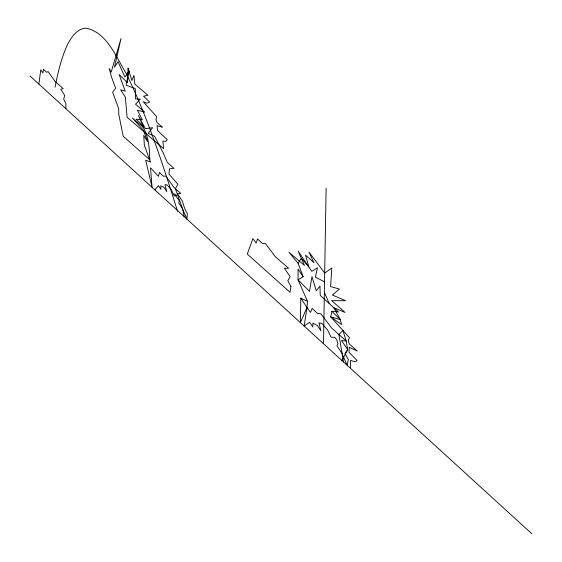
<?xml version="1.0" encoding="UTF-8"?>
<svg xmlns="http://www.w3.org/2000/svg" width="562" height="562" viewBox="0 0 562 562"><rect width="100%" height="100%" fill="white"/><g stroke="black" fill="none" stroke-linecap="round" stroke-linejoin="round"><path stroke-width="0.84" d="M65.859 108.684L65.902 103.591L63.696 99.242L64.672 95.407L60.808 89.274L63.12 88.529L54.851 81.153L48.248 71.753L46.421 72.175L43.407 69.203L42.951 73.004L40.78 69.758L38.862 84.054M323.494 343.712L326.115 188.122M307.54 301.387L300.796 298.162L300.347 322.595L307 307.569L307.54 301.387L298.036 279.862L298.085 269.093L303.115 276.715L298.036 279.862L309.507 291.383L311.973 276.546L316.251 290.744L319.954 286.142L320.242 295.415L338.5 311.945L331.882 311.299L330.681 316.842L349.515 337.72L348.201 340.375L349.332 343.958L357.32 351.088L349.234 347.288L349.086 352.311L357.109 360.558L354.945 361.78L350.562 360.439L350.611 368.447M300.796 298.162L307 307.569L304.147 326.058L309.522 322.293L312.781 326.943L312.915 323.059L317.46 325.574L320.853 330.828L319.012 322.792L322.11 323.775L327.695 330.091L331.102 337.242L334.769 337.305L336.743 339.827L337.952 343.656L336.975 345.883L341.808 352.992L347.119 365.265L348.314 359.554L344.963 353.414L347.709 349.634L346.185 341.001L342.953 330.449L338.9 334.502L343.53 361.984M55.02 87.222C57.998 72.386 61.399 57.5 67.883 43.738C71.774 36.692 76.966 28.95 85.712 28.1C106.794 32.013 116.186 57.212 126.162 73.411C147.764 117.591 162.938 164.525 177.571 211.361M341.893 360.495L347.709 349.634L341.513 340.551L346.185 341.001L331.699 328.082L320.944 313.849L317.333 313.343L312.163 308.355L310.477 312.395L307 307.569M303.115 276.715L298.113 263.283L301.309 258.281L308.875 267.041L305.545 255.092L313.877 262.651L308.988 252.085L324.688 273.055L331.84 268.039L330.575 286.543L339.378 289.058L332.374 295.036L345.693 300.747L331.721 300.649L345.012 312.43L333.884 307.765L340.326 319.616L341.541 324.618L330.681 316.842L340.326 319.616L331.882 311.299M154.894 189.9L158.393 185.608L160.936 189.373L160.795 185.783L164.09 187.385L166.745 191.684L164.989 184.596L167.188 185.017L171.424 189.942L174.206 195.962L176.728 195.45L174.248 193.862L179.299 200.767L178.765 202.959L182.517 208.713L186.914 219.117L187.378 213.693L184.715 208.6L182.306 201.063L177.529 193.764L180.732 193.426L174.058 187.476L165.79 176.103L163.261 176.187L159.39 172.408L158.47 176.37L150.532 167.799L152.042 187.301L145.713 160.17L150.525 162.067L144.357 145.326L143.746 135.484L147.658 141.687L143.408 130.18L132.351 118.013L143.633 127.518L138.498 115.561L145.382 128.733L152.625 127.7L148.178 133.44L154.578 136.222L163.149 152.801L167.209 162.228L173.981 168.396L169.436 168.832L168.958 174.072L177.887 184.322L175.379 188.656L182.517 208.713L184.252 216.686M324.541 281.815L315.401 277.164L317.516 267.779L311.777 271.341L298.169 251.179L304.449 265.397L289.037 252.373L298.113 263.283M30.018 75.989L531.982 533.9M324.358 292.43L329.304 303.613M128.059 68.234L127.49 82.726L119.13 74.542L125.284 91.234L120.633 89.787L125.368 97.184L127.082 117.24L163.535 148.649L162.931 141.111L165.895 141.329L167.223 139.664L157.43 130.44L157.163 125.684L162.678 127.321L156.981 122.537L155.99 119.446L156.65 116.643L143.155 101.708L146.886 103.218L149.64 102.045L143.549 96.228L147.904 95.287L134.817 84.026L133.967 75.399L131.873 80.563L128.059 68.234M290.954 286.487L290.034 292.254L247.294 254.08L252.879 238.604L256.103 243.086L257.508 238.934L262.236 243.43L265.468 243.62L275.401 256.778L288.608 268.299L284.435 268.271L290.175 276.722L287.828 280.705L290.954 286.487M129.021 71.086L126.099 85.22L135.259 88.557L135.533 98.947L140.219 99.102L135.526 104.195L144.757 112.154L137.409 110.229L142.334 119.692L136.046 119.193C148.403 128.888 149.316 145.453 149.857 159.889L123.197 136.278L118.765 114.346L118.659 108.564L112.632 92.182L115.646 88.262L111.501 77.001L109.169 68.473L111.192 72.091L121.013 38.497L114.493 67.285L117.999 61.644L124.926 77.099L129.021 71.086"/></g></svg>
